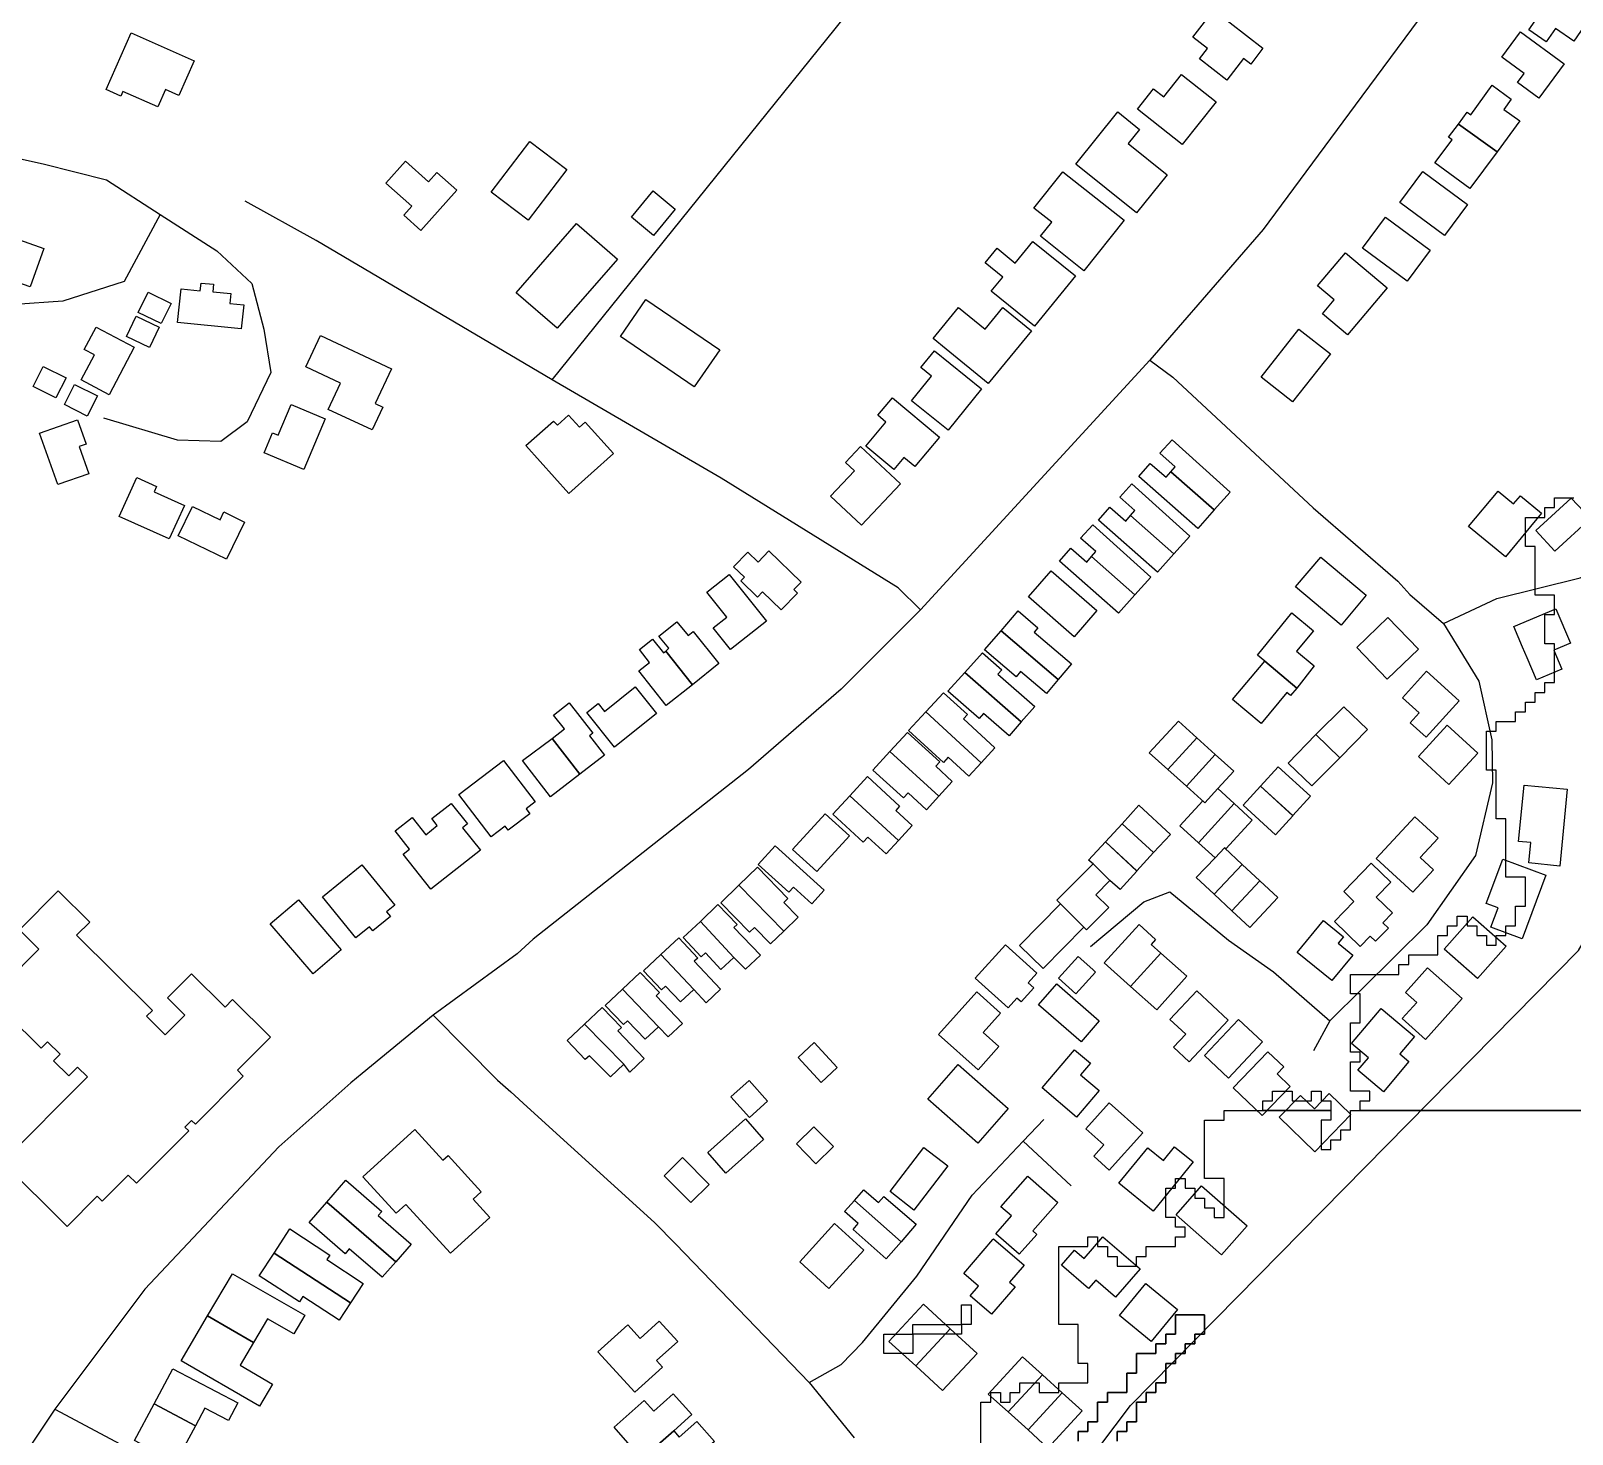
# Model space of a CAD drawing. Header units: metres. Extents: x 553506 to 563855, y 142925 to 150243.
# Drawn here: x 559466.5 to 559783.6, y 146933.4 to 147222.1 of the extents above; entities that cross this region are included whole.
import ezdxf

# ---------------------------------------------------------------- set-up
doc = ezdxf.new("R2010")
doc.units = ezdxf.units.M
for name, color, linetype in [('C-BUILDINGS', 8, 'Continuous'), ('C-FLOOD_ZONE_3', 150, 'Continuous'), ('C-ROADS', 33, 'Continuous'), ('C-WATERWAYS', 5, 'Continuous')]:
    doc.layers.add(name, color=color, linetype=linetype)

msp = doc.modelspace()

# ---------------------------------------------------------------- linework, layer by layer
at = {"layer": 'C-BUILDINGS'}
for points in [[(559783.9345, 147219.9204), (559780.2243, 147222.5319), (559778.2819, 147219.7891), (559774.7075, 147222.3046), (559778.9072, 147228.234), (559778.1425, 147228.7667), (559780.1587, 147231.6119), (559788.1119, 147225.8936), (559783.9345, 147219.9204)], [(559717.5073, 147215.228), (559716.0386, 147216.3622), (559712.5965, 147211.9256), (559706.937, 147216.2907), (559708.5907, 147218.4234), (559705.5892, 147220.7341), (559709.8915, 147226.2882), (559720.0213, 147218.4782), (559717.5073, 147215.228)], [(559496.9633, 147208.7654), (559494.2125, 147209.9822), (559492.6444, 147206.4387), (559485.4635, 147209.5881), (559485.052, 147208.6516), (559482.0041, 147209.9816), (559487.1524, 147221.6275), (559500.125, 147215.9311), (559496.9633, 147208.7654)], [(559776.7674, 147208.2337), (559772.4091, 147211.4482), (559773.7442, 147213.2594), (559769.1429, 147216.6445), (559773.0148, 147221.8736), (559781.9814, 147215.2741), (559776.7674, 147208.2337)], [(559703.3732, 147198.6725), (559694.1758, 147205.9549), (559697.5134, 147210.1545), (559699.5994, 147208.5053), (559703.2605, 147213.0934), (559710.372, 147207.4601), (559703.3732, 147198.6725)], [(559769.5615, 147205.8837), (559772.83, 147203.5368), (559768.2249, 147197.1497), (559760.2151, 147202.8885), (559761.9982, 147205.3591), (559762.7989, 147204.7941), (559767.1691, 147210.8623), (559771.1098, 147208.0354), (559769.5615, 147205.8837)], [(559694.6267, 147201.7952), (559692.2637, 147198.8613), (559700.2735, 147192.4435), (559693.9991, 147184.6467), (559681.4932, 147194.6645), (559690.1377, 147205.3953), (559694.6267, 147201.7952)], [(559762.5651, 147189.6056), (559755.3731, 147194.9024), (559758.9096, 147199.6758), (559758.1867, 147200.2099), (559760.2151, 147202.8885), (559768.2249, 147197.1497), (559762.5651, 147189.6056)], [(559576.7695, 147193.5584), (559568.8423, 147183.1394), (559561.2518, 147188.8915), (559569.179, 147199.3105), (559576.7695, 147193.5584)], [(559548.3763, 147191.007), (559550.079, 147192.9186), (559554.1415, 147189.3162), (559546.7423, 147181.0283), (559543.2406, 147184.1361), (559544.8961, 147185.9906), (559539.5822, 147190.7116), (559543.6161, 147195.2332), (559548.3763, 147191.007)], [(559678.8431, 147193.0907), (559691.4524, 147183.1206), (559683.1957, 147172.7357), (559674.2423, 147179.8143), (559676.5572, 147182.7244), (559672.9012, 147185.6159), (559678.8431, 147193.0907)], [(559757.3481, 147179.9607), (559748.1524, 147186.7311), (559752.8962, 147193.1559), (559762.0992, 147186.3746), (559757.3481, 147179.9607)], [(559599.0974, 147185.4037), (559594.6158, 147179.9889), (559590.088, 147183.7103), (559594.5693, 147189.1363), (559599.0974, 147185.4037)], [(559749.6758, 147170.5733), (559740.4732, 147177.3435), (559745.2239, 147183.7685), (559754.4269, 147176.9872), (559749.6758, 147170.5733)], [(559456.0074, 147175.7292), (559457.9815, 147181.2886), (559469.1941, 147177.3294), (559466.384, 147169.4179), (559462.3047, 147170.8605), (559462.7292, 147172.0535), (559460.2759, 147172.9234), (559459.6972, 147171.2916), (559455.7027, 147172.7035), (559456.6863, 147175.4831), (559456.0074, 147175.7292)], [(559587.229, 147175.1294), (559574.8266, 147160.8873), (559566.3907, 147168.1937), (559578.7931, 147182.4357), (559587.229, 147175.1294)], [(559665.3063, 147177.3329), (559669.0646, 147174.2999), (559672.7016, 147178.7647), (559681.4451, 147171.6908), (559673.0064, 147161.3113), (559664.1267, 147168.4924), (559666.4839, 147171.3927), (559662.8615, 147174.3297), (559665.3063, 147177.3329)], [(559737.4047, 147159.5403), (559732.2494, 147163.8765), (559734.6435, 147166.7112), (559731.2114, 147169.5984), (559736.9707, 147176.4221), (559745.5651, 147169.1989), (559737.4047, 147159.5403)], [(559493.3438, 147161.8406), (559488.6151, 147164.1535), (559490.6609, 147168.3017), (559495.3826, 147165.9886), (559493.3438, 147161.8406)], [(559510.3189, 147165.74), (559509.8162, 147160.7604), (559496.7276, 147162.0792), (559497.4294, 147168.9793), (559501.3925, 147168.5792), (559501.5589, 147170.1982), (559504.119, 147169.9438), (559503.9637, 147168.4142), (559507.6956, 147168.0292), (559507.4923, 147166.0195), (559510.3189, 147165.74)], [(559603.0302, 147148.8416), (559587.8501, 147159.1883), (559593.0807, 147166.8302), (559608.2608, 147156.4835), (559603.0302, 147148.8416)], [(559662.8584, 147160.7066), (559666.5098, 147165.1607), (559672.3927, 147160.3574), (559663.5137, 147149.5191), (559654.8617, 147156.5737), (559652.1713, 147158.7717), (559657.4059, 147165.156), (559662.8584, 147160.7066)], [(559490.9652, 147156.9252), (559486.2036, 147159.1703), (559488.1856, 147163.3499), (559492.9471, 147161.1048), (559490.9652, 147156.9252)], [(559482.6517, 147147.2289), (559476.88, 147150.2552), (559479.6206, 147155.4489), (559477.5309, 147156.5415), (559479.9611, 147161.1469), (559487.8224, 147157.028), (559482.6517, 147147.2289)], [(559537.3883, 147145.4003), (559538.9424, 147144.6695), (559536.7385, 147139.9821), (559527.706, 147144.2093), (559530.2514, 147149.6084), (559523.0991, 147152.959), (559526.1163, 147159.3745), (559540.7471, 147152.5276), (559537.3883, 147145.4003)], [(559719.6214, 147150.8291), (559727.397, 147160.7206), (559733.8828, 147155.6466), (559726.1072, 147145.7552), (559719.6214, 147150.8291)], [(559649.6228, 147152.8048), (559652.4377, 147156.2757), (559662.1418, 147148.4414), (559655.2187, 147139.9121), (559647.7023, 147145.9781), (559651.8034, 147151.0361), (559649.6228, 147152.8048)], [(559471.7013, 147146.5662), (559466.9926, 147148.9132), (559469.074, 147153.0402), (559473.7758, 147150.6931), (559471.7013, 147146.5662)], [(559478.1521, 147142.8376), (559473.443, 147145.1957), (559475.5175, 147149.3225), (559480.2262, 147146.9756), (559478.1521, 147142.8376)], [(559648.3819, 147132.4318), (559646.1423, 147134.2988), (559644.0863, 147131.8309), (559638.2938, 147136.6482), (559642.44, 147141.6074), (559640.7748, 147142.9914), (559643.7679, 147146.5793), (559653.4649, 147138.522), (559648.3819, 147132.4318)], [(559522.6633, 147131.8654), (559514.5369, 147135.2859), (559516.2694, 147139.391), (559517.4099, 147138.9145), (559520.0611, 147145.185), (559527.0543, 147142.2302), (559522.6633, 147131.8654)], [(559580.5798, 147141.5775), (559586.3954, 147135.1136), (559577.2244, 147126.9154), (559568.3954, 147136.7471), (559574.0697, 147141.8094), (559574.8588, 147140.9435), (559577.1584, 147142.9961), (559579.3821, 147140.5164), (559580.5798, 147141.5775)], [(559468.3187, 147139.3047), (559476.1201, 147142.0734), (559477.9048, 147137.0647), (559476.4593, 147136.5523), (559478.4436, 147130.9711), (559472.0873, 147128.7258), (559468.3187, 147139.3047)], [(559637.3998, 147120.4152), (559631.0764, 147126.3402), (559635.9977, 147131.5572), (559634.1538, 147133.2919), (559637.2404, 147136.5709), (559645.4147, 147128.9116), (559637.3998, 147120.4152)], [(559709.9541, 147123.5162), (559701.0539, 147131.3532), (559701.9239, 147132.382), (559698.8306, 147135.1685), (559701.3183, 147137.917), (559713.2884, 147127.1481), (559709.9541, 147123.5162)], [(559701.0539, 147131.3532), (559709.9541, 147123.5162), (559706.5966, 147119.7278), (559694.454, 147130.4246), (559696.8251, 147133.1028), (559700.0675, 147130.243), (559701.0539, 147131.3532)], [(559484.7091, 147122.1726), (559488.3334, 147130.2096), (559492.4039, 147128.3771), (559491.8935, 147127.2483), (559498.1124, 147124.4585), (559494.9916, 147117.5501), (559484.7091, 147122.1726)], [(559701.6684, 147114.5105), (559692.7682, 147122.3475), (559693.6379, 147123.3874), (559690.5445, 147126.1739), (559693.0323, 147128.9224), (559705.0027, 147118.1423), (559701.6684, 147114.5105)], [(559772.9828, 147126.4555), (559777.3389, 147122.8625), (559769.8849, 147113.8714), (559762.3282, 147120.1028), (559768.3803, 147127.4031), (559771.5809, 147124.7647), (559772.9828, 147126.4555)], [(559496.8164, 147118.2301), (559499.769, 147124.254), (559505.4559, 147121.4811), (559506.2515, 147123.1085), (559510.5112, 147121.0371), (559506.7701, 147113.386), (559496.8164, 147118.2301)], [(559692.7682, 147122.3475), (559701.6684, 147114.5105), (559698.3109, 147110.7221), (559686.1683, 147121.4189), (559688.5394, 147124.0971), (559691.7818, 147121.2373), (559692.7682, 147122.3475)], [(559787.3729, 147121.7388), (559780.0923, 147115.0458), (559776.1705, 147119.2868), (559783.4511, 147125.9797), (559787.3729, 147121.7388)], [(559693.6305, 147106.0801), (559684.7373, 147113.9174), (559685.6073, 147114.9461), (559682.507, 147117.7324), (559684.9948, 147120.4809), (559696.9648, 147109.712), (559693.6305, 147106.0801)], [(559616.0088, 147105.6044), (559612.5846, 147108.9149), (559613.3299, 147109.6838), (559611.0952, 147111.8403), (559614.0222, 147114.8584), (559616.1416, 147112.8096), (559618.3707, 147115.1049), (559625.0027, 147108.6997), (559623.4713, 147107.1274), (559624.2283, 147106.394), (559620.9289, 147102.9859), (559617.0794, 147106.7062), (559616.0088, 147105.6044)], [(559684.7373, 147113.9174), (559693.6305, 147106.0801), (559690.273, 147102.2917), (559678.1304, 147112.9886), (559680.5015, 147115.6667), (559683.7509, 147112.8071), (559684.7373, 147113.9174)], [(559736.0731, 147099.8201), (559726.7174, 147107.6875), (559731.9174, 147113.8371), (559741.2731, 147105.9697), (559736.0731, 147099.8201)], [(559681.1863, 147097.4571), (559671.7725, 147105.6233), (559676.4448, 147110.9773), (559685.8587, 147102.8112), (559681.1863, 147097.4571)], [(559610.4848, 147094.8037), (559606.9198, 147099.2673), (559609.711, 147101.4799), (559605.629, 147106.6064), (559610.2082, 147110.2323), (559617.8485, 147100.6309), (559610.4848, 147094.8037)], [(559672.9486, 147098.3809), (559680.6124, 147091.8521), (559677.866, 147088.6503), (559666.137, 147098.6366), (559669.6731, 147102.7533), (559673.7312, 147099.2956), (559672.9486, 147098.3809)], [(559730.4026, 147098.6867), (559726.9036, 147094.5043), (559730.5648, 147091.4461), (559726.9867, 147086.8829), (559720.3752, 147092.3981), (559718.9037, 147093.6212), (559725.9665, 147102.3774), (559730.4026, 147098.6867)], [(559745.5784, 147088.7186), (559739.2927, 147095.2234), (559745.7155, 147101.3999), (559752.0012, 147094.8951), (559745.5784, 147088.7186)], [(559783.2537, 147096.1342), (559779.8442, 147094.6926), (559781.5192, 147090.749), (559776.3153, 147088.5504), (559774.3838, 147093.0981), (559773.4407, 147095.317), (559771.6454, 147099.5351), (559780.2587, 147103.1753), (559783.2537, 147096.1342)], [(559602.7901, 147098.5046), (559608.0696, 147091.9684), (559602.6277, 147087.5255), (559597.1597, 147094.501), (559597.7645, 147095.0652), (559595.757, 147097.5627), (559599.4618, 147100.5271), (559601.7597, 147097.6824), (559602.7901, 147098.5046)], [(559675.4665, 147085.7599), (559670.13, 147090.302), (559669.2124, 147089.2272), (559662.7058, 147094.7458), (559666.137, 147098.6366), (559677.866, 147088.6503), (559675.4665, 147085.7599)], [(559597.2138, 147083.306), (559591.6145, 147090.4555), (559593.8198, 147092.1713), (559591.7229, 147094.8441), (559594.433, 147096.9651), (559596.6611, 147094.1182), (559597.1597, 147094.501), (559602.6277, 147087.5255), (559597.2138, 147083.306)], [(559665.491, 147089.7237), (559673.0535, 147083.0805), (559670.2572, 147079.9106), (559658.6903, 147090.08), (559662.284, 147094.1428), (559666.288, 147090.6278), (559665.491, 147089.7237)], [(559724.9312, 147085.9731), (559719.6184, 147079.6308), (559713.7678, 147084.513), (559720.3752, 147092.3981), (559726.9867, 147086.8829), (559725.6921, 147085.3401), (559724.9312, 147085.9731)], [(559667.8214, 147077.0635), (559662.5453, 147081.6854), (559661.6134, 147080.6214), (559655.2011, 147086.2542), (559658.6903, 147090.08), (559670.2572, 147079.9106), (559667.8214, 147077.0635)], [(559753.6063, 147076.781), (559750.2832, 147079.7606), (559752.1353, 147081.8105), (559748.7186, 147084.8763), (559753.6322, 147090.3381), (559760.3791, 147084.2928), (559753.6063, 147076.781)], [(559583.2368, 147083.7288), (559584.5607, 147082.0782), (559590.8645, 147087.1378), (559595.2573, 147081.687), (559586.6063, 147074.7515), (559580.8897, 147081.8529), (559583.2368, 147083.7288)], [(559658.392, 147080.5546), (559664.8629, 147074.612), (559662.0079, 147071.5293), (559650.6493, 147081.9724), (559654.316, 147085.9373), (559659.2037, 147081.4369), (559658.392, 147080.5546)], [(559581.4853, 147077.0855), (559584.5733, 147073.119), (559579.507, 147069.1886), (559573.7898, 147076.5348), (559576.3025, 147078.4827), (559574.074, 147081.3406), (559577.29, 147083.8335), (559582.1547, 147077.596), (559581.4853, 147077.0855)], [(559741.4882, 147078.363), (559735.8315, 147072.5109), (559730.8785, 147077.3097), (559736.6298, 147083.0424), (559741.4882, 147078.363)], [(559659.4785, 147068.7684), (559655.2462, 147072.6548), (559654.2787, 147071.6119), (559647.1238, 147078.1899), (559650.6493, 147081.9724), (559662.0079, 147071.5293), (559659.4785, 147068.7684)], [(559706.4115, 147076.6492), (559700.4182, 147070.1522), (559696.6334, 147073.585), (559702.6264, 147080.0931), (559706.4115, 147076.6492)], [(559764.1969, 147073.5042), (559758.2787, 147067.0651), (559752.0022, 147072.8245), (559757.9137, 147079.2522), (559764.1969, 147073.5042)], [(559573.4213, 147064.5364), (559567.7079, 147071.983), (559573.7898, 147076.5348), (559579.507, 147069.1886), (559573.4213, 147064.5364)], [(559652.7098, 147070.7952), (559656.0996, 147067.6951), (559653.2994, 147064.6475), (559643.2743, 147073.8075), (559646.8928, 147077.7487), (559653.5281, 147071.6887), (559652.7098, 147070.7952)], [(559710.1955, 147073.2386), (559704.2511, 147066.7432), (559700.4671, 147070.1537), (559706.4115, 147076.6492), (559710.1955, 147073.2386)], [(559735.8315, 147072.5109), (559730.0871, 147066.7784), (559725.2214, 147071.4687), (559730.8785, 147077.3097), (559735.8315, 147072.5109)], [(559650.7774, 147061.8757), (559646.999, 147065.331), (559646.0454, 147064.2885), (559639.7701, 147070.0146), (559643.2743, 147073.8075), (559653.2994, 147064.6475), (559650.7774, 147061.8757)], [(559714.0292, 147069.8074), (559710.7144, 147066.2206), (559708.0226, 147063.2877), (559704.2511, 147066.7432), (559710.1955, 147073.2386), (559714.0292, 147069.8074)], [(559568.4142, 147062.077), (559569.2088, 147061.0332), (559564.7413, 147057.6334), (559564.0853, 147058.4923), (559561.2299, 147056.3223), (559554.5823, 147065.0309), (559563.7569, 147071.9938), (559570.2655, 147063.4812), (559568.4142, 147062.077)], [(559723.1478, 147070.6919), (559729.7906, 147064.6211), (559726.1788, 147060.6913), (559719.5377, 147066.7064), (559723.1478, 147070.6919)], [(559644.4543, 147061.7126), (559647.851, 147058.6127), (559645.0509, 147055.5651), (559635.0188, 147064.725), (559638.6373, 147068.6661), (559645.2726, 147062.6061), (559644.4543, 147061.7126)], [(559708.0226, 147063.2877), (559710.7144, 147066.2206), (559714.0895, 147063.1424), (559706.7185, 147055.0778), (559702.9261, 147058.5326), (559707.6123, 147063.6645), (559708.0226, 147063.2877)], [(559719.5377, 147066.7064), (559726.1875, 147060.6359), (559722.5757, 147056.706), (559715.926, 147062.7766), (559719.5377, 147066.7064)], [(559772.6068, 147055.3568), (559773.7497, 147066.9453), (559782.6223, 147066.0748), (559781.0645, 147050.2886), (559774.7098, 147050.9146), (559775.1247, 147055.1124), (559772.6068, 147055.3568)], [(559555.3549, 147058.1655), (559559.0159, 147053.5378), (559548.7979, 147045.4963), (559543.1061, 147052.6987), (559544.4439, 147053.7531), (559541.4886, 147057.5011), (559545.004, 147060.2592), (559547.7918, 147056.7285), (559550.1532, 147058.5938), (559549.0106, 147060.0386), (559552.99, 147063.1673), (559556.3377, 147058.9417), (559555.3549, 147058.1655)], [(559642.5288, 147052.7933), (559638.7504, 147056.2486), (559637.7899, 147055.2059), (559631.5215, 147060.9323), (559635.0188, 147064.725), (559645.0509, 147055.5651), (559642.5288, 147052.7933)], [(559717.7768, 147059.6955), (559712.3454, 147053.7947), (559712.0789, 147054.0424), (559710.1852, 147051.9801), (559706.7185, 147055.0778), (559714.0895, 147063.1424), (559717.7768, 147059.6955)], [(559634.9601, 147056.487), (559628.2098, 147049.143), (559623.2299, 147053.6851), (559629.9729, 147061.04), (559634.9601, 147056.487)], [(559694.479, 147062.811), (559700.994, 147056.803), (559697.5233, 147053.0557), (559691.0244, 147058.9974), (559694.479, 147062.811)], [(559756.0423, 147056.0103), (559752.3554, 147052.0225), (559755.1052, 147049.4924), (559750.8701, 147044.9199), (559743.3264, 147051.853), (559751.248, 147060.4245), (559756.0423, 147056.0103)], [(559691.0244, 147058.9974), (559697.5233, 147053.0557), (559694.0883, 147049.2871), (559687.5894, 147055.2288), (559691.0244, 147058.9974)], [(559627.2128, 147042.5231), (559623.4145, 147045.9444), (559622.4679, 147044.9021), (559616.1587, 147050.5938), (559619.6413, 147054.4083), (559629.7206, 147045.3055), (559627.2128, 147042.5231)], [(559685.0581, 147050.7316), (559684.1331, 147051.4708), (559687.5894, 147055.2288), (559694.097, 147049.2318), (559690.6337, 147045.4735), (559688.5281, 147047.3001), (559685.0581, 147050.7316)], [(559712.0789, 147054.0424), (559715.724, 147050.6053), (559709.9497, 147044.4824), (559706.3054, 147047.8973), (559710.1852, 147051.9801), (559712.0789, 147054.0424)], [(559539.7254, 147040.8739), (559540.5102, 147039.9188), (559536.9022, 147036.9909), (559536.2336, 147037.8049), (559533.4032, 147035.5021), (559526.5338, 147043.9256), (559534.6433, 147050.5104), (559541.3965, 147042.228), (559539.7254, 147040.8739)], [(559688.5281, 147047.3001), (559685.626, 147044.3829), (559688.2884, 147041.7388), (559683.718, 147037.1559), (559683.1911, 147037.6849), (559678.3502, 147042.4761), (559677.5855, 147043.2315), (559685.0581, 147050.7316), (559688.5281, 147047.3001)], [(559719.3676, 147047.2126), (559713.6353, 147041.091), (559709.9913, 147044.4948), (559715.724, 147050.6053), (559719.3676, 147047.2126)], [(559743.3228, 147043.8727), (559746.6463, 147040.6593), (559744.6746, 147038.628), (559745.8206, 147037.5284), (559743.1781, 147034.8085), (559742.0824, 147035.8651), (559740.0363, 147033.7536), (559734.7372, 147038.8867), (559738.735, 147042.9955), (559736.6372, 147045.0227), (559742.3016, 147050.8528), (559746.3245, 147046.96), (559743.3228, 147043.8727)], [(559765.9549, 147042.6065), (559769.3632, 147051.7278), (559778.2343, 147048.4309), (559773.3284, 147035.3008), (559766.8768, 147037.6935), (559768.3744, 147041.7023), (559765.9549, 147042.6065)], [(559621.4358, 147042.7888), (559624.3677, 147039.7969), (559621.4156, 147036.9115), (559612.18, 147046.3187), (559615.994, 147050.0433), (559622.2977, 147043.628), (559621.4358, 147042.7888)], [(559723.0539, 147043.799), (559717.2797, 147037.6761), (559713.6353, 147041.091), (559719.3676, 147047.2126), (559723.0539, 147043.799)], [(559618.728, 147034.2904), (559615.4281, 147037.6493), (559614.4099, 147036.6605), (559608.4603, 147042.7084), (559612.18, 147046.3187), (559621.4156, 147036.9115), (559618.728, 147034.2904)], [(559524.5913, 147028.1165), (559515.7899, 147038.4055), (559521.594, 147043.3493), (559530.3954, 147033.0603), (559524.5913, 147028.1165)], [(559611.177, 147037.6396), (559616.6189, 147031.9544), (559613.5691, 147029.066), (559611.1515, 147031.484), (559604.2857, 147038.8836), (559607.8968, 147042.3904), (559611.8356, 147038.2722), (559611.177, 147037.6396)], [(559674.7918, 147029.1766), (559669.9377, 147033.9451), (559678.3502, 147042.4761), (559683.1911, 147037.6849), (559674.7918, 147029.1766)], [(559608.487, 147029.0194), (559605.347, 147032.4055), (559604.4498, 147031.5763), (559600.724, 147035.5897), (559604.2857, 147038.8836), (559611.1515, 147031.484), (559608.487, 147029.0194)], [(559696.9995, 147034.1407), (559698.978, 147032.3547), (559692.7508, 147025.5054), (559687.3696, 147030.3577), (559694.536, 147038.2601), (559697.9391, 147035.1828), (559696.9995, 147034.1407)], [(559735.498, 147034.4361), (559738.5111, 147031.981), (559734.1857, 147026.7156), (559727.0758, 147032.5159), (559732.4722, 147039.0945), (559736.5759, 147035.7496), (559735.498, 147034.4361)], [(559770.0195, 147033.7733), (559764.1205, 147027.1679), (559757.3107, 147033.2111), (559763.2093, 147039.8277), (559770.0195, 147033.7733)], [(559603.016, 147030.6859), (559608.3965, 147024.9542), (559605.441, 147022.18), (559602.9159, 147024.9063), (559596.1059, 147032.085), (559599.8102, 147035.5168), (559603.7229, 147031.3422), (559603.016, 147030.6859)], [(559600.1916, 147022.3397), (559597.1047, 147025.5939), (559596.2693, 147024.8), (559592.5463, 147028.7245), (559596.1059, 147032.085), (559602.9159, 147024.9063), (559600.1916, 147022.3397)], [(559672.8726, 147025.2326), (559670.2426, 147022.3349), (559669.3721, 147023.1204), (559667.5943, 147021.1508), (559660.8321, 147027.2402), (559667.0383, 147034.0887), (559673.4985, 147028.2682), (559671.7071, 147026.2871), (559672.8726, 147025.2326)], [(559684.9856, 147028.9926), (559685.5757, 147028.4544), (559681.4988, 147023.9647), (559677.9232, 147027.1926), (559682.0071, 147031.6825), (559684.9856, 147028.9926)], [(559698.1589, 147020.6873), (559692.7508, 147025.5054), (559698.978, 147032.3547), (559704.3351, 147027.6018), (559698.1589, 147020.6873)], [(559595.1526, 147023.6078), (559600.574, 147017.9108), (559597.6397, 147015.1262), (559595.6303, 147017.2341), (559588.2299, 147024.9621), (559591.9196, 147028.4157), (559595.8591, 147024.2753), (559595.1526, 147023.6078)], [(559749.3508, 147024.2934), (559753.8788, 147029.3425), (559760.9913, 147023.0081), (559753.4627, 147014.6158), (559748.6586, 147018.8961), (559751.6523, 147022.2391), (559749.3508, 147024.2934)], [(559592.9277, 147014.6459), (559589.2846, 147018.4727), (559588.4492, 147017.6788), (559584.6989, 147021.5802), (559588.2299, 147024.9621), (559595.6303, 147017.2341), (559592.9277, 147014.6459)], [(559682.5801, 147014.1484), (559673.8264, 147021.7674), (559677.5742, 147026.0465), (559686.3279, 147018.4274), (559682.5801, 147014.1484)], [(559662.4528, 147016.0382), (559665.6824, 147013.1446), (559661.3906, 147008.37), (559653.2627, 147015.6524), (559661.1301, 147024.4002), (559666.0354, 147020.0116), (559662.4528, 147016.0382)], [(559704.8268, 147009.9872), (559701.6, 147013.0144), (559704.1318, 147015.6975), (559700.8837, 147018.7352), (559706.4208, 147024.617), (559712.8882, 147018.563), (559704.8268, 147009.9872)], [(559587.3216, 147016.3861), (559592.7293, 147010.6775), (559589.7877, 147007.9038), (559588.4994, 147009.5332), (559580.4052, 147017.7628), (559584.0952, 147021.2053), (559588.0281, 147017.0536), (559587.3216, 147016.3861)], [(559719.9217, 147014.096), (559712.9364, 147006.6666), (559708.0099, 147011.2882), (559714.9955, 147018.7065), (559719.9217, 147014.096)], [(559751.1569, 147015.2341), (559748.1421, 147011.6678), (559750.0449, 147010.0686), (559744.7977, 147003.8619), (559739.5556, 147008.2845), (559741.7342, 147010.8564), (559738.2517, 147013.7866), (559744.3284, 147020.9763), (559751.1569, 147015.2341)], [(559585.7898, 147006.9448), (559581.4389, 147011.2728), (559580.6035, 147010.4789), (559576.8602, 147014.3805), (559580.4052, 147017.7628), (559588.4994, 147009.5332), (559585.7898, 147006.9448)], [(559632.4483, 147008.8285), (559629.1304, 147005.7871), (559624.398, 147010.9156), (559627.7158, 147013.957), (559632.4483, 147008.8285)], [(559684.5287, 147009.7236), (559682.4978, 147007.3454), (559686.3117, 147004.1027), (559681.6427, 146998.6375), (559674.5615, 147004.639), (559681.261, 147012.4935), (559684.5287, 147009.7236)], [(559661.3275, 146993.2981), (559651.0466, 147002.3612), (559657.3224, 147009.4456), (559667.6034, 147000.3826), (559661.3275, 146993.2981)], [(559724.305, 147008.9567), (559722.9367, 147007.534), (559725.632, 147004.9578), (559719.8816, 146998.9692), (559713.8998, 147004.6932), (559721.0189, 147012.0933), (559724.305, 147008.9567)], [(559618.112, 147001.9054), (559614.3703, 146998.5504), (559610.5387, 147002.8165), (559614.2804, 147006.1716), (559618.112, 147001.9054)], [(559730.5925, 147000.3706), (559733.6421, 147003.4928), (559738.1056, 146999.1462), (559730.6574, 146991.5355), (559723.3673, 146998.6323), (559727.7659, 147003.1209), (559730.5925, 147000.3706)], [(559685.2, 146990.6009), (559687.2884, 146992.9252), (559683.563, 146996.2486), (559688.3685, 147001.5956), (559695.2875, 146995.411), (559688.3936, 146987.7396), (559685.2, 146990.6009)], [(559617.293, 146994.0556), (559609.5361, 146987.1478), (559605.7764, 146991.3494), (559613.5403, 146998.2575), (559617.293, 146994.0556)], [(559631.646, 146992.565), (559628.0563, 146989.0477), (559624.0346, 146993.1298), (559627.6243, 146996.6471), (559631.646, 146992.565)], [(559552.3715, 146990.7702), (559559.2114, 146983.3029), (559557.4979, 146981.7361), (559560.9356, 146977.9919), (559552.8708, 146970.6405), (559543.6644, 146980.6832), (559541.6651, 146978.8626), (559534.8253, 146986.3298), (559545.5351, 146996.1006), (559551.3107, 146989.8023), (559552.3715, 146990.7702)], [(559606.1133, 146984.7821), (559602.3415, 146981.0477), (559596.8058, 146986.5965), (559600.5773, 146990.342), (559606.1133, 146984.7821)], [(559648.2107, 146979.5346), (559643.2895, 146983.3105), (559650.28, 146992.376), (559655.2016, 146988.589), (559648.2107, 146979.5346)], [(559699.5264, 146989.7441), (559701.8099, 146992.5419), (559705.6688, 146989.423), (559697.4524, 146979.3065), (559690.3868, 146985.0302), (559696.3274, 146992.3269), (559699.5264, 146989.7441)], [(559538.0153, 146978.4042), (559544.7498, 146972.5253), (559541.5896, 146968.9101), (559527.4269, 146981.1584), (559531.3346, 146985.6983), (559538.7445, 146979.2393), (559538.0153, 146978.4042)], [(559672.6646, 146975.2304), (559673.4625, 146974.5318), (559669.8557, 146970.4352), (559665.0468, 146974.6486), (559668.2684, 146978.3103), (559666.1049, 146980.202), (559671.6299, 146986.4729), (559677.8045, 146981.0664), (559672.6646, 146975.2304)], [(559711.4992, 146970.3495), (559702.1326, 146978.5616), (559707.3874, 146984.5236), (559716.754, 146976.3115), (559711.4992, 146970.3495)], [(559538.7945, 146965.6958), (559532.0543, 146971.53), (559531.2038, 146970.5464), (559523.781, 146976.9716), (559527.4269, 146981.1584), (559541.5896, 146968.9101), (559538.7945, 146965.6958)], [(559635.685, 146975.5504), (559636.7392, 146976.7295), (559633.9275, 146979.2243), (559635.9615, 146981.5024), (559645.5899, 146972.9644), (559642.502, 146969.4961), (559635.685, 146975.5504)], [(559640.9191, 146981.0554), (559642.0397, 146982.3479), (559648.6578, 146976.6213), (559645.5899, 146972.9644), (559635.9615, 146981.5024), (559637.8938, 146983.6771), (559640.9191, 146981.0554)], [(559527.4373, 146969.3387), (559534.9177, 146964.4401), (559532.2871, 146960.4296), (559516.5729, 146970.6263), (559519.815, 146975.6576), (559528.0517, 146970.2705), (559527.4373, 146969.3387)], [(559630.7346, 146963.3874), (559624.7049, 146968.854), (559631.8998, 146976.7461), (559637.9294, 146971.2795), (559630.7346, 146963.3874)], [(559667.8797, 146964.7197), (559669.0358, 146963.7429), (559664.1771, 146958.0825), (559659.7522, 146961.8628), (559661.493, 146963.898), (559658.4547, 146966.4859), (559664.4404, 146973.4612), (559664.5483, 146973.5869), (559670.8623, 146968.1959), (559667.8797, 146964.7197)], [(559689.6952, 146961.6136), (559685.6002, 146965.1258), (559684.1225, 146963.3993), (559678.555, 146968.1679), (559681.2411, 146971.2899), (559683.2524, 146969.5716), (559687.0649, 146974.0196), (559694.7226, 146967.4684), (559689.6952, 146961.6136)], [(559529.9575, 146956.8624), (559522.4785, 146961.7166), (559521.7708, 146960.6373), (559513.5355, 146965.9799), (559516.5729, 146970.6263), (559532.2871, 146960.4296), (559529.9575, 146956.8624)], [(559520.6535, 146954.0582), (559515.1932, 146957.1831), (559512.3321, 146952.2639), (559502.8891, 146957.7694), (559508.0117, 146966.4205), (559522.8764, 146957.9114), (559520.6535, 146954.0582)], [(559697.0345, 146952.4815), (559690.4903, 146957.8541), (559695.9148, 146964.4336), (559702.4591, 146959.0609), (559697.0345, 146952.4815)], [(559655.6894, 146955.1142), (559648.5851, 146947.4586), (559643.0785, 146952.5186), (559650.1619, 146960.1735), (559655.6894, 146955.1142)], [(559509.6025, 146947.6159), (559516.254, 146943.7377), (559513.5642, 146939.1577), (559497.4766, 146948.5416), (559502.8891, 146957.7694), (559512.3321, 146952.2639), (559509.6025, 146947.6159)], [(559591.9017, 146953.1323), (559595.7842, 146956.6809), (559599.6131, 146952.5037), (559595.2746, 146948.5514), (559596.4903, 146947.2313), (559590.8189, 146942.0689), (559583.2118, 146950.3692), (559589.3319, 146955.9462), (559591.9017, 146953.1323)], [(559661.196, 146950.0542), (559654.113, 146942.3882), (559648.5851, 146947.4586), (559655.6894, 146955.1142), (559661.196, 146950.0542)], [(559674.6257, 146945.6524), (559667.6259, 146938.0111), (559663.5058, 146941.6561), (559670.5529, 146949.3545), (559674.6257, 146945.6524)], [(559507.2085, 146936.2113), (559502.3176, 146938.7863), (559500.4022, 146935.1652), (559491.899, 146939.676), (559495.7446, 146946.8962), (559509.1306, 146939.8436), (559507.2085, 146936.2113)], [(559678.7262, 146941.9622), (559671.6918, 146934.3088), (559667.6259, 146938.0111), (559674.6257, 146945.6524), (559678.7262, 146941.9622)], [(559498.0964, 146930.8309), (559505.0068, 146927.1722), (559503.2885, 146923.958), (559487.8752, 146932.1163), (559491.899, 146939.676), (559500.4022, 146935.1652), (559498.0964, 146930.8309)], [(559594.6946, 146938.1825), (559598.6677, 146941.7451), (559602.4919, 146937.4898), (559598.7998, 146934.1141), (559592.2092, 146928.3778), (559586.533, 146934.846), (559592.7244, 146940.3807), (559594.6946, 146938.1825)], [(559682.7921, 146938.2599), (559675.7454, 146930.5504), (559671.6918, 146934.3088), (559678.7262, 146941.9622), (559682.7921, 146938.2599)], [(559599.9164, 146932.8354), (559603.5795, 146936.0211), (559607.1684, 146931.9143), (559603.3076, 146928.5667), (559604.5621, 146927.1254), (559598.1618, 146921.5619), (559592.2092, 146928.3778), (559598.7998, 146934.1141), (559599.9164, 146932.8354)]]:
    msp.add_lwpolyline(points, close=True, dxfattribs=at)
msp.add_lwpolyline([(559461.2981, 147026.2294), (559468.1945, 147033.1548), (559464.1691, 147037.1368), (559472.1779, 147045.1652), (559478.6422, 147038.7547), (559475.9566, 147036.067), (559475.9566, 147036.067), (559491.5474, 147020.6018), (559490.3199, 147019.3728), (559494.1868, 147015.5417), (559498.2351, 147019.6074), (559494.6566, 147023.158), (559499.6067, 147028.131), (559506.497, 147021.2885), (559508.0159, 147022.816), (559515.815, 147015.078), (559509.0473, 147008.2901), (559510.2452, 147007.0918), (559500.3921, 146997.2031), (559499.6128, 146997.9802), (559498.2361, 146996.6019), (559499.0154, 146995.8247), (559488.2671, 146985.04), (559486.5716, 146986.7237), (559481.2346, 146981.3715), (559480.2102, 146982.3859), (559474.0123, 146976.1611), (559460.7013, 146989.3598), (559478.1767, 147006.8976), (559476.1421, 147008.9157), (559474.3245, 147007.1008), (559471.2079, 147010.1872), (559472.5776, 147011.5653), (559469.9946, 147014.134), (559468.6654, 147012.8017), (559461.7759, 147019.622)], dxfattribs=at)
at = {"layer": 'C-FLOOD_ZONE_3'}
for points in [[(559799.6595, 147000), (559755.9232, 147000), (559747.2401, 147000), (559743.6483, 147000), (559740, 147000), (559740, 147002), (559742, 147002), (559742, 147004), (559738, 147004), (559738, 147010), (559740, 147010), (559740, 147012), (559738, 147012), (559738, 147018), (559740, 147018), (559740, 147024), (559738, 147024), (559738, 147028), (559740, 147028), (559748, 147028), (559748, 147028), (559748, 147030), (559750, 147030), (559750, 147032), (559754, 147032), (559756, 147032), (559756, 147036), (559758, 147036), (559758, 147038), (559760, 147038), (559760, 147040), (559762, 147040), (559762, 147038), (559764, 147038), (559764, 147036), (559766, 147036), (559766, 147034), (559768, 147034), (559768, 147036), (559770, 147036), (559770, 147038), (559772, 147038), (559772, 147042), (559774, 147042), (559774, 147044), (559774, 147048), (559770, 147048), (559770, 147060), (559768, 147060), (559768, 147068), (559768, 147070), (559766, 147070), (559766, 147078), (559768, 147078), (559768, 147080), (559772, 147080), (559772, 147082), (559774, 147082), (559774, 147084), (559776, 147084), (559776, 147086), (559778, 147086), (559778, 147088), (559780, 147088), (559780, 147096), (559778, 147096), (559778, 147102), (559780, 147102), (559780, 147106), (559776, 147106), (559776, 147116), (559774, 147116), (559774, 147122), (559778, 147122), (559778, 147124), (559780, 147124), (559780, 147126), (559784, 147126)], [(559662, 146930), (559662, 146940), (559664, 146940), (559664, 146942), (559666, 146942), (559666, 146940), (559668, 146940), (559668, 146942), (559670, 146942), (559670, 146944), (559674, 146944), (559674, 146942), (559678, 146942), (559678, 146944), (559682, 146944), (559684, 146944), (559684, 146946), (559684, 146948), (559682, 146948), (559682, 146956), (559678, 146956), (559678, 146972), (559684, 146972), (559684, 146974), (559686, 146974), (559686, 146972), (559688, 146972), (559688, 146970), (559690, 146970), (559690, 146968), (559694, 146968), (559694, 146970), (559696, 146970), (559696, 146972), (559700, 146972), (559702, 146972), (559702, 146974), (559704, 146974), (559704, 146976), (559702, 146976), (559702, 146978), (559700, 146978), (559700, 146984), (559702, 146984), (559702, 146986), (559704, 146986), (559704, 146984), (559706, 146984), (559706, 146982), (559708, 146982), (559708, 146980), (559710, 146980), (559710, 146978), (559712, 146978), (559712, 146986), (559708, 146986), (559708, 146994), (559708, 146998), (559712, 146998), (559712, 147000), (559715.1817, 147000), (559718, 147000), (559720, 147000), (559734, 147000), (559734, 146998), (559732, 146998), (559732, 146996), (559732, 146994), (559732, 146992), (559734, 146992), (559734, 146994), (559736, 146994), (559736, 146996), (559738, 146996), (559738, 147000), (559740, 147000), (559743.6483, 147000), (559747.2401, 147000), (559755.9232, 147000), (559799.6595, 147000)], [(559690.001, 146932), (559690.001, 146933.999), (559692.0006, 146933.9994), (559692.001, 146935.999), (559694.0006, 146935.9994), (559694.001, 146938), (559694.001, 146939.999), (559696.0006, 146939.9994), (559696.001, 146941.999), (559698.0006, 146941.9994), (559698.001, 146943.999), (559700.0006, 146943.9994), (559700.001, 146946), (559700.001, 146947.999), (559702.0006, 146947.9994), (559702.001, 146949.999), (559704.0006, 146949.9994), (559704.001, 146951.999), (559706.0006, 146951.9994), (559706.001, 146953.999), (559708.0006, 146953.9994), (559708.001, 146956), (559708.0006, 146958.0006), (559704, 146958.001), (559701.9994, 146958.0006), (559701.999, 146956), (559701.999, 146954.001), (559699.9994, 146954.0006), (559699.999, 146952.001), (559697.9994, 146952.0006), (559697.999, 146950.001), (559696, 146950.001), (559693.9994, 146950.0006), (559693.999, 146948), (559693.999, 146946.001), (559691.9994, 146946.0006), (559691.999, 146944), (559691.999, 146942.001), (559687.9994, 146942.0006), (559687.999, 146940.001), (559685.9994, 146940.0006), (559685.999, 146938), (559685.999, 146936.001), (559683.9994, 146936.0006), (559683.999, 146934.001), (559681.9994, 146934.0006), (559681.999, 146932.001)], [(559681.999, 146932.001), (559681.9994, 146934.0006), (559683.999, 146934.001), (559683.9994, 146936.0006), (559685.999, 146936.001), (559685.999, 146938), (559685.9994, 146940.0006), (559687.999, 146940.001), (559687.9994, 146942.0006), (559691.999, 146942.001), (559691.999, 146944), (559691.9994, 146946.0006), (559693.999, 146946.001), (559693.999, 146948), (559693.9994, 146950.0006), (559696, 146950.001), (559697.999, 146950.001), (559697.9994, 146952.0006), (559699.999, 146952.001), (559699.9994, 146954.0006), (559701.999, 146954.001), (559701.999, 146956), (559701.9994, 146958.0006), (559704, 146958.001), (559708.0006, 146958.0006), (559708.001, 146956), (559708.0006, 146953.9994), (559706.001, 146953.999), (559706.0006, 146951.9994), (559704.001, 146951.999), (559704.0006, 146949.9994), (559702.001, 146949.999), (559702.0006, 146947.9994), (559700.001, 146947.999), (559700.001, 146946), (559700.0006, 146943.9994), (559698.001, 146943.999), (559698.0006, 146941.9994), (559696.001, 146941.999), (559696.0006, 146939.9994), (559694.001, 146939.999), (559694.001, 146938), (559694.0006, 146935.9994), (559692.001, 146935.999), (559692.0006, 146933.9994), (559690.001, 146933.999), (559690.001, 146932)]]:
    msp.add_lwpolyline(points, dxfattribs=at)
for points in [[(559722, 147000), (559720, 147000), (559720, 147002), (559722, 147002), (559722, 147004), (559726, 147004), (559726, 147002), (559730, 147002), (559730, 147004), (559732, 147004), (559732, 147002), (559734, 147002), (559734, 147000), (559722, 147000)], [(559660, 146960), (559660, 146956), (559658, 146956), (559658, 146960), (559660, 146960)], [(559648, 146956), (559658, 146956), (559658, 146954), (559648, 146954), (559648, 146956)], [(559648, 146954), (559648, 146950), (559642, 146950), (559642, 146954), (559648, 146954)]]:
    msp.add_lwpolyline(points, close=True, dxfattribs=at)
at = {"layer": 'C-ROADS'}
for points in [[(559936.8186, 147441.6234), (559867.3329, 147378.0341), (559848.8605, 147350.8253), (559829.2993, 147318.6075), (559820.6007, 147305.1367), (559801.0834, 147285.4305), (559786.4588, 147270.273), (559770.7836, 147249.7737), (559738.9499, 147206.7682), (559720.0258, 147181.2265), (559696.7377, 147154.3582), (559649.569, 147103.0078), (559633.2246, 147086.6842), (559614.2084, 147070.1553), (559569.9046, 147035.2557), (559566.593, 147032.2368), (559549.2881, 147019.5788)], [(559573.8065, 147150.2822), (559663.9551, 147262.2012)], [(559446.5814, 147205.2537), (559455.3533, 147197.7016), (559469.0384, 147194.7318), (559482.0839, 147191.4194), (559493.1092, 147184.2601), (559504.7666, 147176.7866)], [(559649.569, 147103.0078), (559644.9814, 147107.5286), (559608.5221, 147130.0691), (559573.8065, 147150.2822), (559525.2505, 147178.9251), (559510.6231, 147187.0187)], [(559493.1092, 147184.2601), (559485.7188, 147170.5078), (559473.1117, 147166.4547), (559463.315, 147165.7944)], [(559757.1645, 147100.1977), (559768.1519, 147105.2919), (559785.2833, 147109.5644), (559803.1743, 147118.6353), (559838.5143, 147163.1193), (559834.3976, 147177.8942)], [(559504.7666, 147176.7866), (559512.0231, 147170.0779), (559514.4535, 147160.7152), (559515.8764, 147151.8221), (559511.0115, 147141.6318), (559505.606, 147137.5908), (559496.6881, 147137.9038), (559481.5228, 147142.3746)], [(559696.7377, 147154.3582), (559701.4821, 147150.8662), (559730.3502, 147123.9834), (559747.7266, 147108.9084), (559750.2391, 147106.1372), (559757.1645, 147100.1977), (559764.4348, 147088.3367), (559767.0688, 147076.2647), (559767.2686, 147067.367), (559763.7533, 147052.466), (559753.7373, 147038.1641), (559733.7719, 147018.4332), (559730.4322, 147012.2747)], [(559684.509, 147033.7525), (559695.4886, 147042.9309), (559700.8857, 147044.9908), (559712.9491, 147035.0484), (559722.152, 147028.5007)], [(559722.152, 147028.5007), (559733.7719, 147018.4332)], [(559549.2881, 147019.5788), (559534.7093, 147007.6289), (559532.3363, 147005.6853), (559517.577, 146992.5612)], [(559549.2881, 147019.5788), (559562.5482, 147006.2229), (559565.2724, 147003.8367), (559568.6329, 147000.7802), (559594.8115, 146976.9628), (559599.2428, 146972.5261), (559626.658, 146944.0282), (559635.9061, 146932.6514)], [(559626.658, 146944.0282), (559633.2416, 146947.7387), (559637.5971, 146952.2703), (559648.8359, 146965.9421), (559660.1559, 146982.6215), (559670.6711, 146993.6998), (559674.9443, 146998.1733)], [(559670.6711, 146993.6998), (559680.5793, 146984.4805)], [(559517.577, 146992.5612), (559489.9577, 146963.2445), (559471.4652, 146938.5965), (559459.8152, 146921.2617), (559445.7972, 146901.1378), (559442.6092, 146894.5836), (559435.4855, 146880.1051), (559414.509, 146821.9126), (559397.6257, 146773.5413), (559387.8358, 146759.1137), (559367.6037, 146746.0985), (559355.4868, 146743.3409), (559344.7482, 146743.4864)], [(559471.4652, 146938.5965), (559536.9447, 146903.6669), (559565.5557, 146888.4504), (559576.1196, 146883.1134), (559604.3289, 146870.2554)]]:
    msp.add_lwpolyline(points, dxfattribs=at)
at = {"layer": 'C-WATERWAYS'}
msp.add_lwpolyline([(559665.2109, 146902.7655), (559692.7437, 146939.3483), (559784.9473, 147032.9131), (559792.9425, 147046.7626), (559808.4981, 147059.2111), (559827.7803, 147072.3433), (559850.2165, 147092.875), (559892.0905, 147121.3018), (559923.5284, 147141.7356), (559964.4541, 147170.5008), (559985.4319, 147183.4972), (559994.4135, 147193.9386), (560008.6483, 147202.7406), (560012.2844, 147212.3922), (560022.1618, 147220.5576), (560035.3804, 147223.5961), (560045.053, 147238.1104), (560058.4238, 147247.4866), (560092.9181, 147240.7038), (560102.2752, 147258.3804)], dxfattribs=at)

doc.saveas('drawing.dxf')
